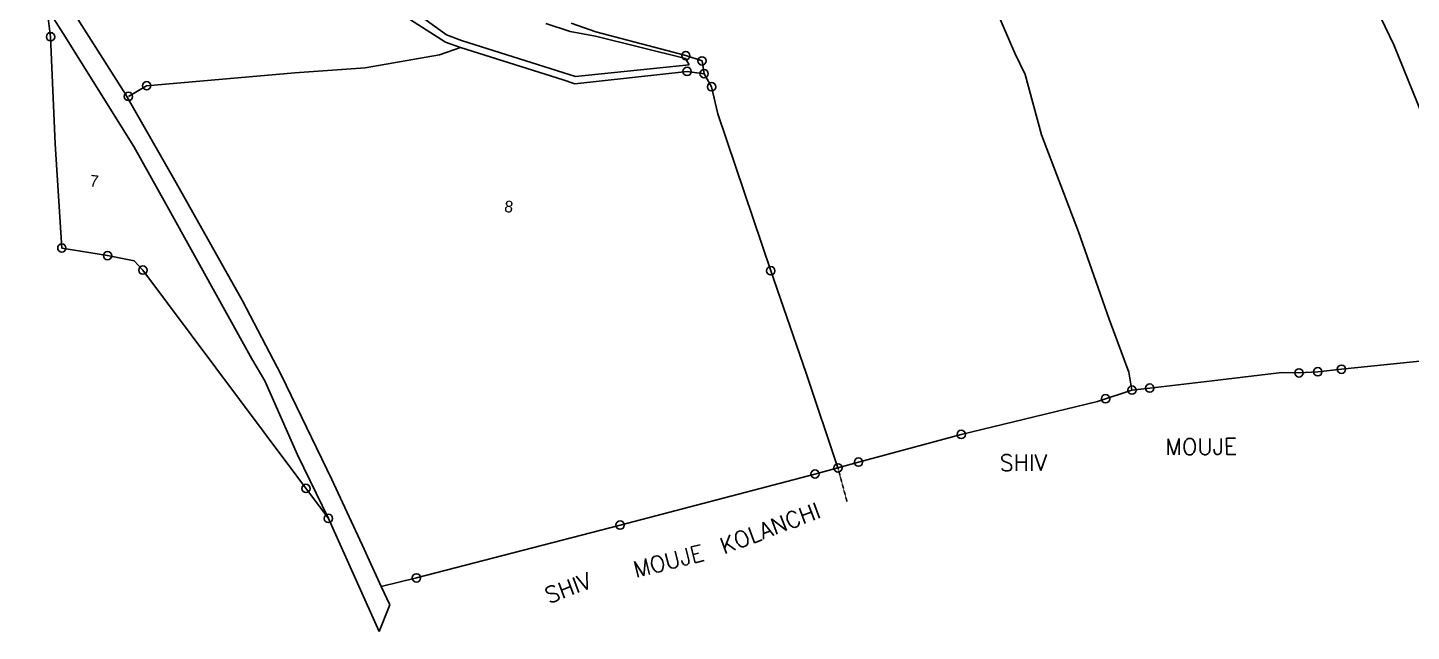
# Model space of a CAD drawing. Header units: feet. Extents: x 335577 to 339771, y 1780397 to 1782921.
# Drawn here: x 337101 to 338160, y 1780397 to 1780859 of the extents above; entities that cross this region are included whole.
import ezdxf
from ezdxf.enums import TextEntityAlignment as Align

# ---------------------------------------------------------------- set-up
doc = ezdxf.new("R2010")
doc.units = ezdxf.units.FT
doc.header["$LTSCALE"] = 0.02
doc.header["$MEASUREMENT"] = 0
doc.linetypes.add('DIVIDE', pattern=[31.75, 12.7, -6.35, 0, -6.35, 0, -6.35])
doc.layers.get('0').update_dxf_attribs({"linetype": 'CONTINUOUS'})
for name, color, linetype in [('OFF', 1, 'CONTINUOUS'), ('POLY_HATCH', 12, 'CONTINUOUS'), ('POLY_PARCEL', 6, 'CONTINUOUS'), ('POLY_ROAD', 30, 'CONTINUOUS'), ('TEXT_MAPOUT', 7, 'CONTINUOUS'), ('TEXT_PARCEL', 7, 'CONTINUOUS'), ('V_BOUND_LINE', 7, 'CONTINUOUS'), ('V_DIVIDE_LINE', 7, 'DIVIDE')]:
    doc.layers.add(name, color=color, linetype=linetype)
doc.styles.get("Standard").update_dxf_attribs({"font": 'simplex.shx'})
doc.styles.add('TEXT_MAP', font='', dxfattribs={"height": 0.25})
doc.styles.get('TEXT_MAP').set_extended_font_data('Kruti Dev 050')

msp = doc.modelspace()

# ---------------------------------------------------------------- linework, layer by layer
for centre in [(337118.8, 1780851.7), (337604.8, 1780837.3), (337605.8, 1780825.2), (337617.2, 1780833.3), (337192.3, 1780814.3), (337618.8, 1780823.5), (337624.5, 1780813.5), (337178.4, 1780806.1), (337127.4, 1780690.1), (337162.4, 1780684.3), (337189.4, 1780673.2), (337669.8, 1780672.7), (338073.9, 1780594.6), (338088.3, 1780595.4), (338106.4, 1780597.4), (337946.1, 1780581.4), (337959.7, 1780582.9), (337925.9, 1780574.8), (337815.5, 1780547.5), (337703.6, 1780517.2), (337721.2, 1780521.9), (337736.9, 1780526.3), (337314.2, 1780506.2), (337331.4, 1780483.2), (337554.5, 1780478.1), (337398.7, 1780437.7)]:
    msp.add_circle(centre, 3.18)
at = {"layer": 'OFF'}
msp.add_line((337378.3, 1780417), (337370.2, 1780396.8), dxfattribs=at)
at = {"layer": 'POLY_HATCH'}
for p, q in [((337342, 1780911.2), (337421.6, 1780853.2)), ((337516.4, 1780855.7), (337497.8, 1780861.9)), ((337421.6, 1780853.2), (337433.1, 1780849)), ((337433.1, 1780849), (337511.5, 1780824.2)), ((337535.6, 1780852.2), (337516.4, 1780855.7)), ((337604.6, 1780835), (337535.6, 1780852.2)), ((337520.5, 1780821.3), (337607.4, 1780830.3)), ((337607.4, 1780830.3), (337604.6, 1780835)), ((337604.6, 1780835), (337604.6, 1780835)), ((337511.5, 1780824.2), (337520.5, 1780821.3))]:
    msp.add_line(p, q, dxfattribs=at)
at = {"layer": 'POLY_PARCEL'}
for p, q in [((337856.4, 1780839.3), (337819.7, 1780924.5)), ((337421, 1780847.7), (337340.7, 1780899)), ((338130.2, 1780879.6), (338146.5, 1780845.7)), ((337517.1, 1780862.2), (337536, 1780855.6)), ((337536, 1780855.6), (337604.8, 1780837.3)), ((337359.4, 1780828), (337416.3, 1780837.8)), ((337416.3, 1780837.8), (337432.5, 1780843.6)), ((337432.5, 1780843.6), (337421, 1780847.7)), ((337432.5, 1780843.6), (337510.9, 1780818.7)), ((337864.3, 1780822.9), (337856.4, 1780839.3)), ((338146.5, 1780845.7), (338182.7, 1780756.3)), ((337305.7, 1780824.1), (337359.4, 1780828)), ((337604.8, 1780837.3), (337617.2, 1780833.3)), ((337617.2, 1780833.3), (337618.8, 1780823.5)), ((337192.3, 1780814.3), (337305.7, 1780824.1)), ((337510.9, 1780818.7), (337519.9, 1780815.8)), ((337519.9, 1780815.8), (337605.8, 1780825.2)), ((337605.8, 1780825.2), (337618.8, 1780823.5)), ((337624.5, 1780813.5), (337618.8, 1780823.5)), ((337877, 1780776.7), (337864.3, 1780822.9)), ((337178.4, 1780806.1), (337192.3, 1780814.3)), ((337629.3, 1780792.9), (337624.5, 1780813.5)), ((337669.8, 1780672.7), (337629.3, 1780792.9)), ((337905.1, 1780702.5), (337877, 1780776.7)), ((337928.6, 1780635.7), (337905.1, 1780702.5)), ((337696.8, 1780594.3), (337669.8, 1780672.7)), ((337943.6, 1780595.1), (337928.6, 1780635.7)), ((337721.2, 1780521.9), (337696.8, 1780594.3)), ((337946.1, 1780581.4), (337943.6, 1780595.1))]:
    msp.add_line(p, q, dxfattribs=at)
at = {"layer": 'POLY_ROAD'}
for p, q in [((337109.5, 1780913.4), (337176.1, 1780807.9)), ((337128.5, 1780854.3), (337101.3, 1780897)), ((337182.5, 1780767.7), (337128.5, 1780854.3)), ((337176.1, 1780807.9), (337215, 1780740)), ((337206.9, 1780724), (337182.5, 1780767.7)), ((337215, 1780740), (337265.7, 1780649.6)), ((337272.7, 1780605.3), (337206.9, 1780724)), ((337265.7, 1780649.6), (337295.3, 1780593)), ((337282.8, 1780588.4), (337272.7, 1780605.3)), ((337307.8, 1780531.9), (337282.8, 1780588.4)), ((337295.3, 1780593), (337333.9, 1780513)), ((337331.4, 1780483.2), (337307.8, 1780531.9)), ((337333.9, 1780513), (337358.7, 1780459.7)), ((337358.7, 1780459.7), (337371.8, 1780431.1))]:
    msp.add_line(p, q, dxfattribs=at)
at = {"layer": 'TEXT_PARCEL'}
msp.add_line((337178.4, 1780806.1), (337178.4, 1780806.1), dxfattribs=at)
at = {"layer": 'V_BOUND_LINE'}
for p, q in [((337118.8, 1780851.7), (337116.8, 1780868)), ((337122.3, 1780769.9), (337118.8, 1780851.7)), ((337127.4, 1780690.1), (337122.3, 1780769.9)), ((337162.4, 1780684.3), (337127.4, 1780690.1)), ((337182.8, 1780680.2), (337162.4, 1780684.3)), ((337189.4, 1780673.2), (337182.8, 1780680.2)), ((337282.2, 1780549), (337189.4, 1780673.2)), ((338206.3, 1780607.8), (338106.4, 1780597.4)), ((338060.9, 1780594.8), (338007.6, 1780588.6)), ((338073.9, 1780594.6), (338060.9, 1780594.8)), ((338088.3, 1780595.4), (338073.9, 1780594.6)), ((338106.4, 1780597.4), (338088.3, 1780595.4)), ((338007.6, 1780588.6), (337959.7, 1780582.9)), ((337946.1, 1780581.4), (337919.7, 1780572.8)), ((337959.7, 1780582.9), (337946.1, 1780581.4)), ((337919.7, 1780572.8), (337815.5, 1780547.5)), ((337331.4, 1780483.2), (337282.2, 1780549)), ((337815.5, 1780547.5), (337736.9, 1780526.3)), ((337721.2, 1780521.9), (337703.6, 1780517.2)), ((337736.9, 1780526.3), (337721.2, 1780521.9)), ((337703.6, 1780517.2), (337554.5, 1780478.1)), ((337331.4, 1780483.2), (337370.2, 1780396.8)), ((337331.4, 1780483.2), (337331.4, 1780483.2)), ((337554.5, 1780478.1), (337398.7, 1780437.7)), ((337398.7, 1780437.7), (337371.8, 1780431.1)), ((337371.8, 1780431.1), (337378.3, 1780417))]:
    msp.add_line(p, q, dxfattribs=at)
at = {"layer": 'V_DIVIDE_LINE'}
msp.add_line((337721.2, 1780521.9), (337728.1, 1780496.1), dxfattribs=at)

# ---------------------------------------------------------------- texts
at = {"layer": 'TEXT_MAPOUT'}
for s, rotation, p in [('MOUJE', 0.3567, (337971.7, 1780531.8)), ('SHIV', 0.3567, (337845, 1780519.6)), ('KOLANCHI', 20.8132, (337633.9, 1780455.7)), ('MOUJE', 14.3007, (337566.6, 1780437.8)), ('SHIV', 20.8132, (337500, 1780417.8))]:
    msp.add_text(s, height=12.43, rotation=rotation, dxfattribs=at).set_placement(p)
at = {"layer": 'TEXT_PARCEL', "style": 'TEXT_MAP'}
for s, p in [('7', (337152.2, 1780741.4)), ('8', (337469.4, 1780721.8))]:
    msp.add_text(s, height=8.95, rotation=353.6456, dxfattribs=at).set_placement(p, align=Align.MIDDLE)

doc.saveas('drawing.dxf')
